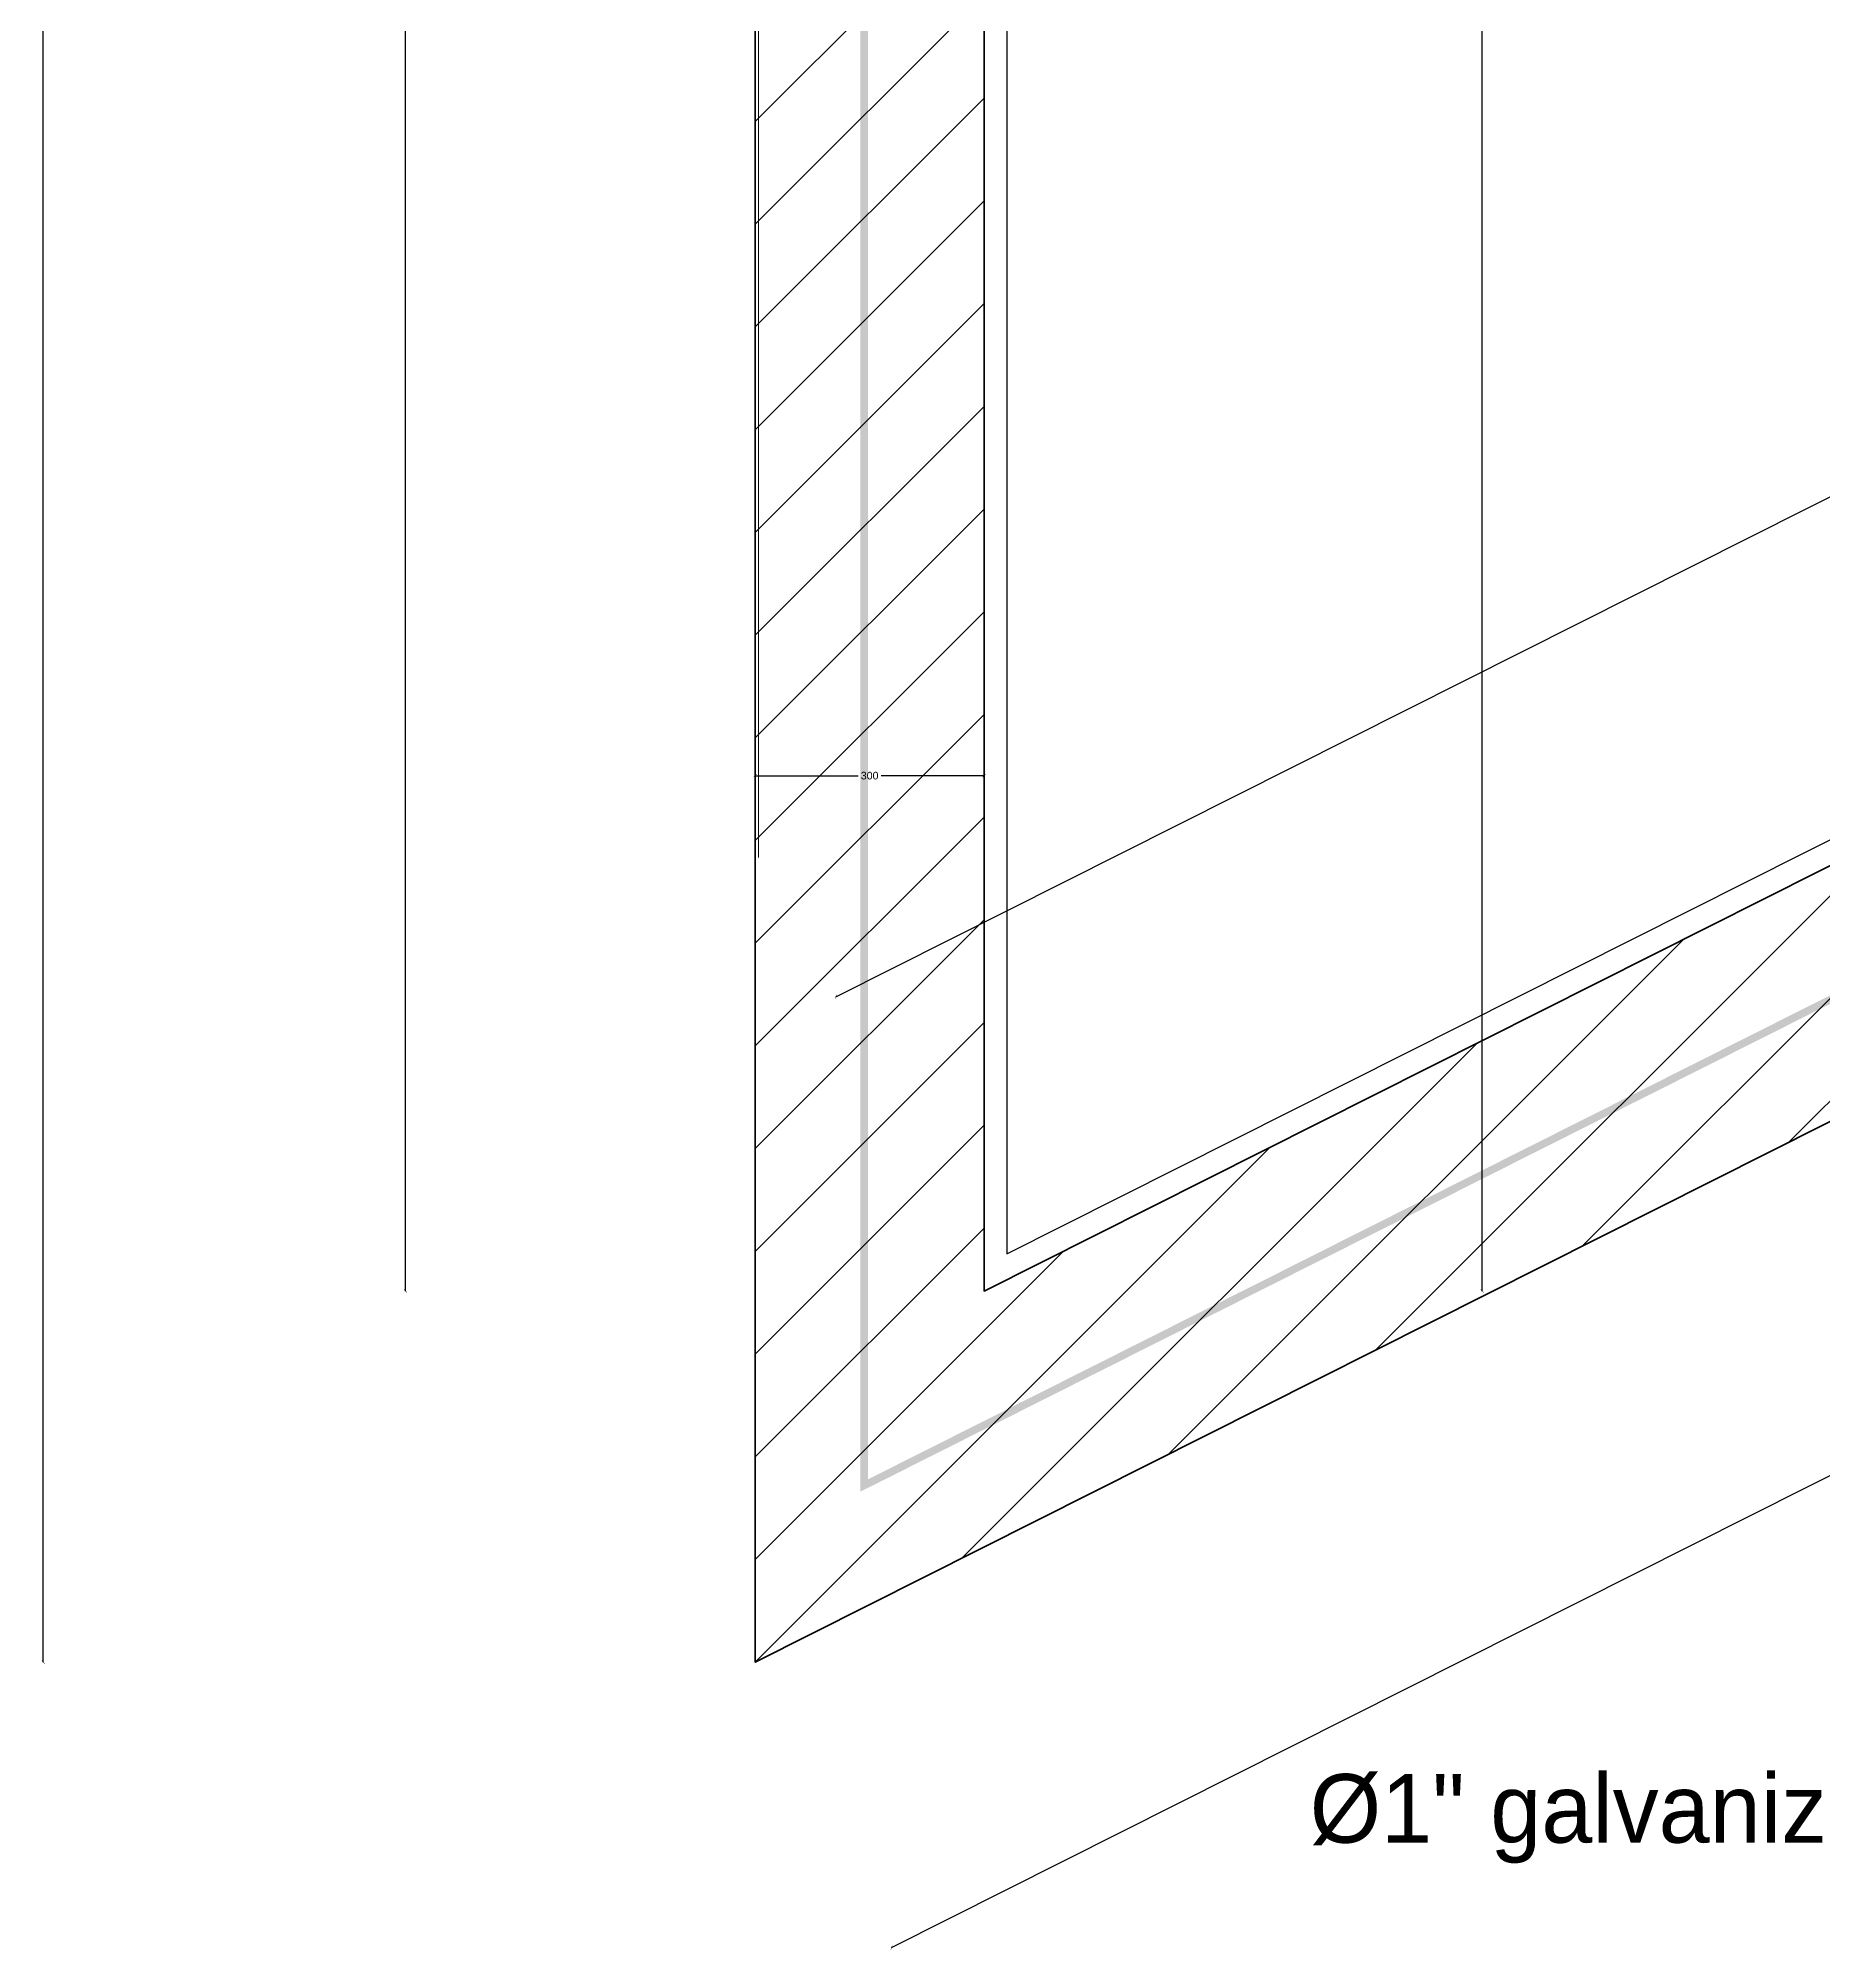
# Model space of a CAD drawing. Header units: millimetres. Extents: x 2969 to 3572, y -1471 to -565.
# Drawn here: x 3410.18 to 3433.59, y -1424.63 to -1399.56 of the extents above; entities that cross this region are included whole.
import ezdxf
from ezdxf.enums import TextEntityAlignment as Align

# ---------------------------------------------------------------- set-up
doc = ezdxf.new("R2010")
doc.units = ezdxf.units.MM
doc.linetypes.add('DASHED', pattern=[0.75, 0.5, -0.25])
for name, color, linetype, lineweight in [('A-DETL-MLIN', 7, 'Continuous', 35), ('WALL', 7, 'Continuous', 35), ('WALLS', 7, 'Continuous', 20)]:
    doc.layers.add(name, color=color, linetype=linetype, lineweight=lineweight)
for name, color, linetype in [('DIM', 4, 'Continuous'), ('HATCH', 8, 'Continuous'), ('TXT', 7, 'Continuous')]:
    doc.layers.add(name, color=color, linetype=linetype)
doc.styles.add('ROMANS', font='stylu.ttf')
doc.styles.add('style1-bil', font='arial.ttf')
doc.dimstyles.new('PLAN DIN', dxfattribs={"dimtxt": 0.1, "dimasz": 0.04, "dimexe": 0.18, "dimexo": 0.0625, "dimgap": 0.04, "dimtad": 0, "dimdec": 0, "dimlfac": 100, "dimzin": 0, "dimdsep": 46, "dimtxsty": 'style1-bil', "dimblk": 'ARCHTICK', "dimcen": 0.09, "dimse1": 1, "dimse2": 1, "dimclrd": 160, "dimclrt": 7, "dimadec": 0, "dimazin": 0, "dimtfac": 1, "dimtdec": 0, "dimtofl": 0, "dimtmove": 2, "dimatfit": 3, "dimfxl": 0.18, "dimtolj": 1, "dimtzin": 0, "dimlwd": 25, "dimarcsym": 0})

# ---------------------------------------------------------------- blocks, each defined once
blk = doc.blocks.new('_ARCHTICK')
at = {"color": 0, "linetype": 'ByBlock', "const_width": 0.15}
blk.add_lwpolyline([(-0.5, -0.5), (0.5, 0.5)], dxfattribs=at)
blk = doc.blocks.new('*D13')
at = {"layer": 'Defpoints', "color": 0, "transparency": 16777216}
for p in [(3500.374, -1384.854), (3500.374, -1384.854), (3421.374, -1424.598)]:
    blk.add_point(p, dxfattribs=at)
at = {"layer": 'WALL', "color": 160, "lineweight": 25, "transparency": 16777216}
for p, q in [((3500.374, -1384.854), (3458.793, -1405.774)), ((3421.374, -1424.598), (3458.454, -1405.944))]:
    blk.add_line(p, q, dxfattribs=at)
at = {"layer": 'WALL', "color": 160, "lineweight": 25, "transparency": 16777216, "xscale": 0.04, "yscale": 0.04, "zscale": 0.04}
for p, rotation in [((3500.374, -1384.854), 26.70641831049713), ((3421.374, -1424.598), 206.7064183104972)]:
    blk.add_blockref('_ARCHTICK', p, dxfattribs=dict(at, rotation=rotation))
at = {"layer": 'WALL', "color": 7, "transparency": 16777216, "insert": (3458.624, -1405.859), "char_height": 0.1, "attachment_point": 5, "rotation": 26.7064, "style": 'style1-bil'}
blk.add_mtext('\\A1;8843', dxfattribs=at)
blk = doc.blocks.new('*D78')
at = {"layer": 'A-DETL-MLIN', "color": 160, "lineweight": 25, "transparency": 16777216}
for p, q in [((3414.999, -1346.547), (3414.999, -1381.078)), ((3414.999, -1415.987), (3414.999, -1381.457))]:
    blk.add_line(p, q, dxfattribs=at)
at = {"layer": 'Defpoints', "color": 0, "transparency": 16777216}
for p in [(3425.757, -1346.547), (3414.999, -1415.987), (3422.587, -1415.987)]:
    blk.add_point(p, dxfattribs=at)
at = {"layer": 'A-DETL-MLIN', "color": 160, "lineweight": 25, "transparency": 16777216, "xscale": 0.04, "yscale": 0.04, "zscale": 0.04}
for p, rotation in [((3414.999, -1346.547), 90), ((3414.999, -1415.987), 270)]:
    blk.add_blockref('_ARCHTICK', p, dxfattribs=dict(at, rotation=rotation))
at = {"layer": 'A-DETL-MLIN', "color": 7, "transparency": 16777216, "insert": (3414.999, -1381.267), "char_height": 0.1, "attachment_point": 5, "rotation": 90, "style": 'style1-bil'}
blk.add_mtext('\\A1;6944', dxfattribs=at)
blk = doc.blocks.new('*D79')
at = {"layer": 'A-DETL-MLIN', "color": 160, "lineweight": 25, "transparency": 16777216}
for p, q in [((3410.25, -1343.698), (3410.25, -1382.088)), ((3410.25, -1420.855), (3410.25, -1382.465))]:
    blk.add_line(p, q, dxfattribs=at)
at = {"layer": 'Defpoints', "color": 0, "transparency": 16777216}
for p in [(3419.587, -1343.698), (3410.25, -1420.855), (3419.587, -1420.855)]:
    blk.add_point(p, dxfattribs=at)
at = {"layer": 'A-DETL-MLIN', "color": 160, "lineweight": 25, "transparency": 16777216, "xscale": 0.04, "yscale": 0.04, "zscale": 0.04}
for p, rotation in [((3410.25, -1343.698), 90), ((3410.25, -1420.855), 270)]:
    blk.add_blockref('_ARCHTICK', p, dxfattribs=dict(at, rotation=rotation))
at = {"layer": 'A-DETL-MLIN', "color": 7, "transparency": 16777216, "insert": (3410.25, -1382.277), "char_height": 0.1, "attachment_point": 5, "rotation": 90, "style": 'style1-bil'}
blk.add_mtext('\\A1;7716', dxfattribs=at)
blk = doc.blocks.new('*D80')
at = {"layer": 'A-DETL-MLIN', "color": 160, "lineweight": 25, "transparency": 16777216}
for p, q in [((3429.119, -1346.547), (3429.119, -1381.078)), ((3429.119, -1415.987), (3429.119, -1381.457))]:
    blk.add_line(p, q, dxfattribs=at)
at = {"layer": 'Defpoints', "color": 0, "transparency": 16777216}
for p in [(3422.587, -1346.547), (3429.119, -1346.547), (3422.587, -1415.987)]:
    blk.add_point(p, dxfattribs=at)
at = {"layer": 'A-DETL-MLIN', "color": 160, "lineweight": 25, "transparency": 16777216, "xscale": 0.04, "yscale": 0.04, "zscale": 0.04}
for p, rotation in [((3429.119, -1346.547), 90), ((3429.119, -1415.987), 270)]:
    blk.add_blockref('_ARCHTICK', p, dxfattribs=dict(at, rotation=rotation))
at = {"layer": 'A-DETL-MLIN', "color": 7, "transparency": 16777216, "insert": (3429.119, -1381.267), "char_height": 0.1, "attachment_point": 5, "rotation": 90, "style": 'style1-bil'}
blk.add_mtext('\\A1;6944', dxfattribs=at)
blk = doc.blocks.new('*D81')
at = {"layer": 'A-DETL-MLIN', "color": 160, "lineweight": 25, "transparency": 16777216}
for p, q in [((3493.645, -1375.403), (3457.314, -1393.681)), ((3420.645, -1412.128), (3456.977, -1393.85))]:
    blk.add_line(p, q, dxfattribs=at)
at = {"layer": 'Defpoints', "color": 0, "transparency": 16777216}
for p in [(3493.645, -1375.403), (3495.587, -1379.262), (3422.587, -1415.987)]:
    blk.add_point(p, dxfattribs=at)
at = {"layer": 'A-DETL-MLIN', "color": 160, "lineweight": 25, "transparency": 16777216, "xscale": 0.04, "yscale": 0.04, "zscale": 0.04}
for p, rotation in [((3493.645, -1375.403), 26.70641831092836), ((3420.645, -1412.128), 206.7064183109283)]:
    blk.add_blockref('_ARCHTICK', p, dxfattribs=dict(at, rotation=rotation))
at = {"layer": 'A-DETL-MLIN', "color": 7, "transparency": 16777216, "insert": (3457.145, -1393.765), "char_height": 0.1, "attachment_point": 5, "rotation": 26.7064, "style": 'style1-bil'}
blk.add_mtext('\\A1;8172', dxfattribs=at)
blk = doc.blocks.new('*D82')
at = {"layer": 'A-DETL-MLIN', "color": 160, "lineweight": 25, "transparency": 16777216}
for p, q in [((3419.587, -1409.228), (3420.937, -1409.228)), ((3422.587, -1409.228), (3421.237, -1409.228))]:
    blk.add_line(p, q, dxfattribs=at)
at = {"layer": 'Defpoints', "color": 0, "transparency": 16777216}
for p in [(3419.587, -1409.228), (3419.587, -1415.987), (3422.587, -1415.987)]:
    blk.add_point(p, dxfattribs=at)
at = {"layer": 'A-DETL-MLIN', "color": 160, "lineweight": 25, "transparency": 16777216, "xscale": 0.04, "yscale": 0.04, "zscale": 0.04, "rotation": 180}
blk.add_blockref('_ARCHTICK', (3419.587, -1409.228), dxfattribs=at)
at = {"layer": 'A-DETL-MLIN', "color": 160, "lineweight": 25, "transparency": 16777216, "xscale": 0.04, "yscale": 0.04, "zscale": 0.04}
blk.add_blockref('_ARCHTICK', (3422.587, -1409.228), dxfattribs=at)
at = {"layer": 'A-DETL-MLIN', "color": 7, "transparency": 16777216, "insert": (3421.087, -1409.228), "char_height": 0.1, "attachment_point": 5, "style": 'style1-bil'}
blk.add_mtext('\\A1;300', dxfattribs=at)

msp = doc.modelspace()

# ---------------------------------------------------------------- hatches: boundary and pattern name
at = {"layer": 'HATCH'}
h = msp.add_hatch(dxfattribs=at)
h.set_pattern_fill('ANSI31', color=256, scale=0.3, style=0)
h.set_pattern_definition([(45, (3419.5869, -1420.8548), (-0.673519, 0.673519), [])])
h.paths.add_polyline_path([(3498.587, -1343.547), (3419.587, -1343.547), (3419.587, -1420.855), (3498.587, -1381.111)])
h.paths.add_polyline_path([(3495.587, -1346.547), (3422.587, -1346.547), (3422.587, -1415.987), (3495.587, -1379.262)], flags=16)

# ---------------------------------------------------------------- linework, layer by layer
at = {"layer": 'DIM', "linetype": 'DASHED', "const_width": 0.1}
msp.add_lwpolyline([(3497.159, -1344.975), (3421.015, -1344.975), (3421.015, -1418.538), (3497.159, -1380.231)], close=True, dxfattribs=at)
at = {"layer": 'HATCH'}
msp.add_lwpolyline([(3495.287, -1346.847), (3422.887, -1346.847), (3422.887, -1415.501), (3495.287, -1379.077)], close=True, dxfattribs=at)
at = {"layer": 'WALL'}
for points in [[(3498.587, -1343.547), (3419.587, -1343.547), (3419.587, -1420.855), (3498.587, -1381.111)], [(3495.587, -1346.547), (3422.587, -1346.547), (3422.587, -1415.987), (3495.587, -1379.262)]]:
    msp.add_lwpolyline(points, close=True, dxfattribs=at)
at = {"layer": 'WALLS'}
msp.add_line((3419.629, -1410.302), (3419.629, -1365.362), dxfattribs=at)

# ---------------------------------------------------------------- texts
at = {"layer": 'TXT', "style": 'ROMANS'}
msp.add_text('%%C1" galvanized pipe from main pipe', height=0.9, dxfattribs=at).set_placement((3426.859, -1422.772), align=Align.MIDDLE_LEFT)

# ---------------------------------------------------------------- dimensions: what is measured, and where the dimension line sits
at = {"layer": 'A-DETL-MLIN'}
for base, p1, p2, picture, middle in [((3410.25, -1420.855), (3419.587, -1343.698), (3419.587, -1420.855), '*D79', (3410.25, -1382.277)), ((3414.999, -1415.987), (3425.757, -1346.547), (3422.587, -1415.987), '*D78', (3414.999, -1381.267)), ((3429.119, -1346.547), (3422.587, -1415.987), (3422.587, -1346.547), '*D80', (3429.119, -1381.267))]:
    dim = msp.add_linear_dim(base=base, p1=p1, p2=p2, angle=90, dimstyle='PLAN DIN', dxfattribs=at)
    dim.commit()
    dim.dimension.update_dxf_attribs({"geometry": picture, "text_midpoint": middle})
for p2, distance, picture, middle in [((3495.587, -1379.262), 4.32, '*D81', (3457.145, -1393.765)), ((3419.587, -1415.987), -6.76, '*D82', (3421.087, -1409.228))]:
    dim = msp.add_aligned_dim(p1=(3422.587, -1415.987), p2=p2, distance=distance, dimstyle='PLAN DIN', dxfattribs=at)
    dim.commit()
    dim.dimension.update_dxf_attribs({"geometry": picture, "text_midpoint": middle})
at = {"layer": 'WALL'}
dim = msp.add_linear_dim(base=(3500.374, -1384.854), p1=(3421.374, -1424.598), p2=(3500.374, -1384.854), angle=26.7064, dimstyle='PLAN DIN', dxfattribs=at)
dim.commit()
dim.dimension.update_dxf_attribs({"geometry": '*D13', "text_midpoint": (3458.624, -1405.859), "dimtype": 129})

doc.saveas('drawing.dxf')
